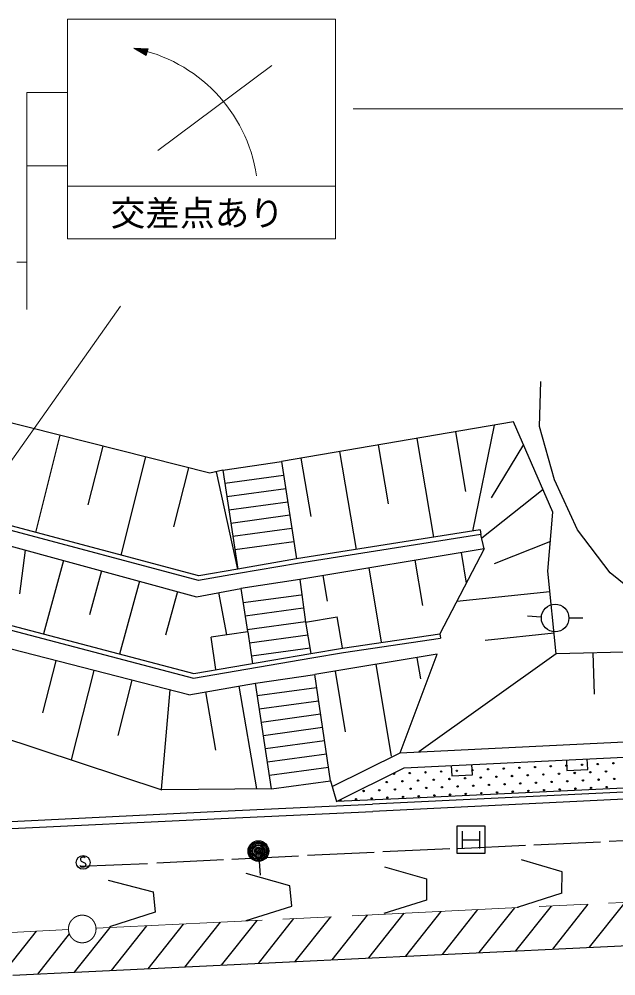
# Model space of a CAD drawing. Units: millimetres, scale not verified. Extents: x 40000 to 680000, y 20000 to 380000.
# Drawn here: x 168458 to 211504, y 269802 to 338839 of the extents above; entities that cross this region are included whole.
import ezdxf
from ezdxf.enums import TextEntityAlignment as Align

# ---------------------------------------------------------------- set-up
doc = ezdxf.new("R2010")
doc.units = ezdxf.units.MM
doc.header["$LTSCALE"] = 1000
doc.linetypes.add('CHAIN', pattern=[18.5, 12, -1.5, 3.5, -1.5])
for name, color, linetype, lineweight in [('M-BGD', 7, 'Continuous', 25), ('M-BMK', 2, 'CHAIN', 13), ('M-STR-HTXT', 7, 'Continuous', 13)]:
    doc.layers.add(name, color=color, linetype=linetype, lineweight=lineweight)
doc.styles.add('ＭＳ ゴシック', font='')
doc.styles.get('ＭＳ ゴシック').set_extended_font_data('MS Gothic')

# ---------------------------------------------------------------- blocks, each defined once
blk = doc.blocks.new('BUHIN2')
at = {"color": 2, "linetype": 'CHAIN', "lineweight": 13}
blk.add_circle((0, 0), 995, dxfattribs=at)
blk = doc.blocks.new('BUHIN3')
at = {"color": 7, "linetype": 'Continuous', "lineweight": 25}
for p, q in [((-366, 805), (-805, -366)), ((-585, 219), (585, -219)), ((805, 366), (366, -805))]:
    blk.add_line(p, q, dxfattribs=at)
blk.add_lwpolyline([(-1287, -585), (-585, 1287), (1287, 585), (585, -1287)], close=True, dxfattribs=at)
blk = doc.blocks.new('BUHIN4')
at = {"color": 7, "linetype": 'Continuous', "lineweight": 25}
blk.add_circle((0, 0), 995, dxfattribs=at)
blk = doc.blocks.new('BUHIN10')
at = {"color": 7, "linetype": 'Continuous', "lineweight": 25}
for radius in [746, 660, 574, 484, 398, 292, 202, 116, 22.5]:
    blk.add_circle((0, 0), radius, dxfattribs=at)
blk = doc.blocks.new('BUHIN20')
at = {"color": 7, "linetype": 'Continuous', "lineweight": 25}
blk.add_lwpolyline([(-714, 229), (-943, -485), (485, -943), (714, -229)], dxfattribs=at)
blk = doc.blocks.new('BUHIN67')
at = {"color": 7, "linetype": 'Continuous', "lineweight": 25}
blk.add_lwpolyline([(258, 248), (243, 285), (214, 315), (168, 343), (96, 370), (29, 376), (-36, 360), (-85, 320), (-108, 267), (-119, 231), (-118, 178), (-95, 140), (105, -104), (118, -156), (114, -222), (89, -276), (56, -315), (7, -344), (-73, -338), (-181, -298), (-225, -273), (-262, -236), (-286, -186), (-299, -120)], dxfattribs=at)
blk.add_circle((0, 0), 498, dxfattribs=at)

msp = doc.modelspace()

# ---------------------------------------------------------------- linework, layer by layer
at = {"layer": 'M-BGD'}
for p, q in [((205991, 309448), (206081, 312683)), ((182216, 306082), (166759, 309984)), ((204121, 309777), (187380, 306924)), ((202726, 309539), (201162, 301900)), ((206969, 303257), (204121, 309777)), ((207068, 305602), (205991, 309448)), ((171396, 308814), (169627, 301806)), ((199936, 309064), (200668, 304765)), ((174488, 308033), (173420, 303803)), ((194355, 308113), (195081, 303853)), ((197146, 308588), (198361, 301457)), ((204833, 308147), (202510, 304304)), ((177579, 307253), (175789, 300161)), ((191565, 307637), (192769, 300571)), ((183143, 306284), (187380, 306924)), ((187380, 306924), (188471, 299890)), ((188775, 307162), (189494, 302941)), ((180670, 306473), (179590, 302192)), ((183143, 306284), (182216, 306082)), ((182680, 306183), (184211, 299155)), ((183143, 306284), (184228, 299158)), ((187538, 305908), (183289, 305327)), ((208728, 301980), (207068, 305602)), ((187686, 304950), (183435, 304369)), ((206257, 304887), (201826, 301374)), ((187835, 303993), (183581, 303411)), ((206588, 299012), (206969, 303257)), ((187983, 303036), (183726, 302454)), ((181397, 298322), (167511, 302029)), ((181411, 298659), (167531, 302366)), ((188132, 302079), (183872, 301496)), ((201708, 301987), (188471, 299890)), ((201708, 301987), (201760, 301661)), ((211100, 298876), (208728, 301980)), ((188280, 301121), (184018, 300538)), ((201760, 301661), (188527, 299565)), ((202000, 300619), (201760, 301661)), ((206778, 301135), (202723, 299523)), ((167533, 300896), (181248, 297164)), ((168904, 300523), (168474, 297359)), ((202000, 300619), (188704, 298406)), ((202000, 300619), (198814, 294488)), ((200338, 300342), (200706, 298129)), ((171647, 299776), (170207, 294483)), ((188471, 299890), (184228, 299158)), ((197014, 299789), (197556, 296530)), ((174390, 299030), (173529, 295865)), ((184228, 299158), (181411, 298659)), ((188527, 299565), (184286, 298834)), ((193690, 299236), (194583, 293870)), ((207209, 293033), (206588, 299012)), ((177133, 298283), (175703, 293027)), ((184286, 298834), (181397, 298322)), ((188704, 298406), (184442, 297753)), ((188704, 298406), (189125, 295327)), ((190366, 298682), (190671, 296848)), ((214250, 296330), (211100, 298876)), ((181248, 297164), (184442, 297753)), ((184442, 297753), (184941, 294652)), ((179876, 297537), (179021, 294395)), ((182845, 297458), (183406, 294412)), ((188792, 297281), (184610, 296709)), ((206743, 297518), (200026, 296820)), ((188955, 296326), (184764, 295752)), ((189125, 295327), (191410, 295717)), ((191794, 293462), (191410, 295717)), ((206127, 295690), (205129, 295755)), ((208124, 295626), (209124, 295627)), ((167424, 294878), (181037, 291274)), ((167447, 295213), (181051, 291611)), ((184918, 294796), (189118, 295370)), ((189125, 295327), (189510, 293073)), ((184945, 294625), (182310, 294240)), ((182648, 291921), (182310, 294240)), ((184945, 294625), (185283, 292306)), ((185072, 293839), (189281, 294415)), ((191796, 293450), (198814, 294488)), ((191847, 293124), (198862, 294162)), ((198814, 294488), (198862, 294162)), ((207054, 294528), (202077, 294011)), ((180698, 290087), (167006, 293589)), ((189444, 293460), (185226, 292883)), ((189510, 293073), (191796, 293450)), ((181037, 291274), (189564, 292747)), ((181051, 291611), (189510, 293073)), ((189564, 292747), (191847, 293124)), ((198621, 293004), (189781, 291540)), ((195938, 285904), (198621, 293004)), ((197147, 292760), (197400, 291235)), ((207209, 293033), (197282, 285968)), ((218149, 293316), (207209, 293033)), ((209833, 293101), (209930, 290130)), ((171113, 292538), (170153, 288781)), ((194201, 292272), (195298, 285647)), ((173852, 291838), (172203, 285391)), ((185498, 290917), (189781, 291540)), ((190908, 283884), (189781, 291540)), ((191254, 291784), (191977, 287418)), ((176590, 291138), (175572, 287158)), ((180698, 290087), (185498, 290917)), ((184298, 290710), (185581, 283294)), ((186661, 283303), (185498, 290917)), ((179329, 290437), (178702, 283251)), ((181898, 290295), (182627, 286081)), ((189920, 290592), (185638, 290006)), ((190062, 289634), (185784, 289049)), ((195938, 285904), (279455, 289920)), ((190203, 288676), (185930, 288091)), ((196222, 284816), (279326, 288812)), ((190344, 287717), (186076, 287134)), ((166823, 287162), (178752, 283235)), ((190485, 286759), (186222, 286176)), ((284299, 286853), (196380, 282592)), ((191034, 283458), (195938, 285904)), ((190626, 285801), (186369, 285218)), ((190767, 284842), (186515, 284261)), ((191349, 282386), (196222, 284816)), ((186661, 283303), (190908, 283884)), ((190908, 283884), (191349, 282386)), ((238817, 284367), (193947, 282188)), ((238842, 283848), (193972, 281668)), ((186661, 283303), (178752, 283235)), ((196380, 282592), (191349, 282386)), ((154349, 280287), (183008, 281683)), ((183008, 281683), (193948, 282188)), ((154369, 279767), (183032, 281163)), ((183032, 281163), (193972, 281668)), ((211032, 279521), (215878, 279779)), ((199527, 278968), (194706, 278755)), ((200116, 278991), (204978, 279225)), ((205599, 279255), (210396, 279467)), ((188620, 278429), (183801, 278207)), ((194081, 278714), (189268, 278482)), ((177723, 277880), (172872, 277692)), ((183194, 278186), (178389, 277944)), ((185770, 278058), (185838, 277061)), ((194814, 277665), (197854, 276810)), ((207634, 277309), (204696, 278175)), ((187995, 276304), (184824, 277180)), ((207617, 275765), (207634, 277309)), ((174875, 276698), (178137, 275865)), ((188140, 274840), (187995, 276304)), ((197854, 276810), (197836, 275262)), ((178137, 275865), (178276, 274401)), ((207617, 275765), (204390, 274733)), ((184826, 273809), (188140, 274840)), ((197836, 275262), (194768, 274294)), ((206836, 274841), (204275, 271607)), ((209490, 274971), (206927, 271734)), ((212140, 275097), (209580, 271863)), ((178276, 274401), (174986, 273342)), ((193566, 274191), (191014, 270968)), ((196220, 274321), (193669, 271100)), ((198874, 274451), (196322, 271228)), ((201528, 274581), (198973, 271354)), ((204182, 274711), (201624, 271480)), ((177642, 273412), (175090, 270188)), ((180296, 273542), (177741, 270315)), ((182950, 273672), (180392, 270441)), ((185604, 273802), (183044, 270569)), ((188258, 273931), (185699, 270699)), ((190912, 274061), (188356, 270833)), ((169681, 273022), (167131, 269802)), ((172076, 272825), (169786, 269932)), ((174989, 273282), (172438, 270061))]:
    msp.add_line(p, q, dxfattribs=at)
msp.add_lwpolyline([(168005, 269845), (172986, 270087), (177978, 270326), (182960, 270565), (187953, 270813), (192935, 271064), (197927, 271305), (202911, 271542), (207904, 271782), (212887, 272024)], dxfattribs=at)
for centre in [(210202, 285088), (211332, 285142), (196641, 284436), (197772, 284490), (198902, 284545), (200032, 284599), (201162, 284653), (202292, 284708), (203422, 284762), (204552, 284816), (205682, 284871), (206812, 284925), (207404, 284387), (207942, 284979), (208534, 284441), (209072, 285034), (209664, 284496), (210794, 284550), (194974, 283789), (195511, 284382), (196104, 283844), (197234, 283898), (198364, 283952), (199494, 284007), (200624, 284061), (201754, 284115), (202884, 284170), (204014, 284224), (205144, 284278), (205736, 283741), (206274, 284333), (206866, 283795), (207996, 283849), (209127, 283904), (210257, 283958), (211387, 284012), (193306, 283143), (194436, 283197), (195566, 283252), (196696, 283306), (197826, 283360), (198956, 283415), (200086, 283469), (201216, 283523), (202346, 283578), (202938, 283040), (203476, 283632), (204068, 283094), (204606, 283686), (205198, 283148), (206329, 283203), (207459, 283257), (208589, 283311), (209719, 283366), (210849, 283420), (192768, 282551), (193898, 282605), (195028, 282659), (196158, 282714), (197288, 282768), (198418, 282822), (199548, 282877), (200678, 282931), (201808, 282985)]:
    msp.add_circle(centre, 49.8, dxfattribs=at)
msp.add_arc((191638, 282496), 49.8, 170.23328, 62.78746, dxfattribs=at)
at = {"layer": 'M-BMK'}
for p, q in [((174008, 273234), (271891, 278026)), ((172010, 273136), (158471, 272473))]:
    msp.add_line(p, q, dxfattribs=at)
at = {"layer": 'M-STR-HTXT'}
for p, q in [((171947, 338839), (191283, 338839)), ((171947, 322978), (171947, 338839)), ((191283, 338839), (191283, 322978)), ((178473, 329356), (186693, 335485)), ((171947, 333552), (169025, 333552)), ((169025, 333552), (169025, 317898)), ((192554, 332363), (232555, 332363)), ((171947, 328265), (169025, 328265)), ((171947, 326783), (191283, 326783)), ((191283, 322978), (171947, 322978)), ((168304, 321301), (169025, 321301)), ((175765, 318126), (146697, 276977))]:
    msp.add_line(p, q, dxfattribs=at)
for points in [[(176739, 336734), (177626, 336208), (177769, 336687)], [(176936, 336675), (177687, 336633), (177587, 336297)], [(177031, 336646), (177641, 336607), (177562, 336344)], [(177130, 336617), (177594, 336582), (177537, 336391)], [(177225, 336588), (177547, 336557), (177512, 336437)]]:
    msp.add_lwpolyline(points, close=True, dxfattribs=at)
for points in [[(176837, 336704), (177734, 336658), (177612, 336251), (176840, 336704)], [(177494, 336508), (177324, 336559), (177501, 336532), (177486, 336484), (177324, 336559)]]:
    msp.add_lwpolyline(points, dxfattribs=at)
msp.add_arc((174659, 325875), 11056, 8.66125, 79.15631, dxfattribs=at)

# ---------------------------------------------------------------- block references
at = {"layer": 'M-BGD', "rotation": 20.54541}
for name, p in [('BUHIN4', (207124, 295625)), ('BUHIN20', (208688, 285416)), ('BUHIN20', (200377, 285016)), ('BUHIN3', (201048, 279622)), ('BUHIN10', (185719, 278807)), ('BUHIN67', (173076, 277990))]:
    msp.add_blockref(name, p, dxfattribs=at)
at = {"layer": 'M-BMK', "rotation": 20.54541}
msp.add_blockref('BUHIN2', (173009, 273185), dxfattribs=at)

# ---------------------------------------------------------------- texts
at = {"layer": 'M-STR-HTXT', "style": 'ＭＳ ゴシック'}
msp.add_text('交差点あり ', height=1833, dxfattribs=at).set_placement((175061, 323371), align=Align.BOTTOM_LEFT)

doc.saveas('drawing.dxf')
